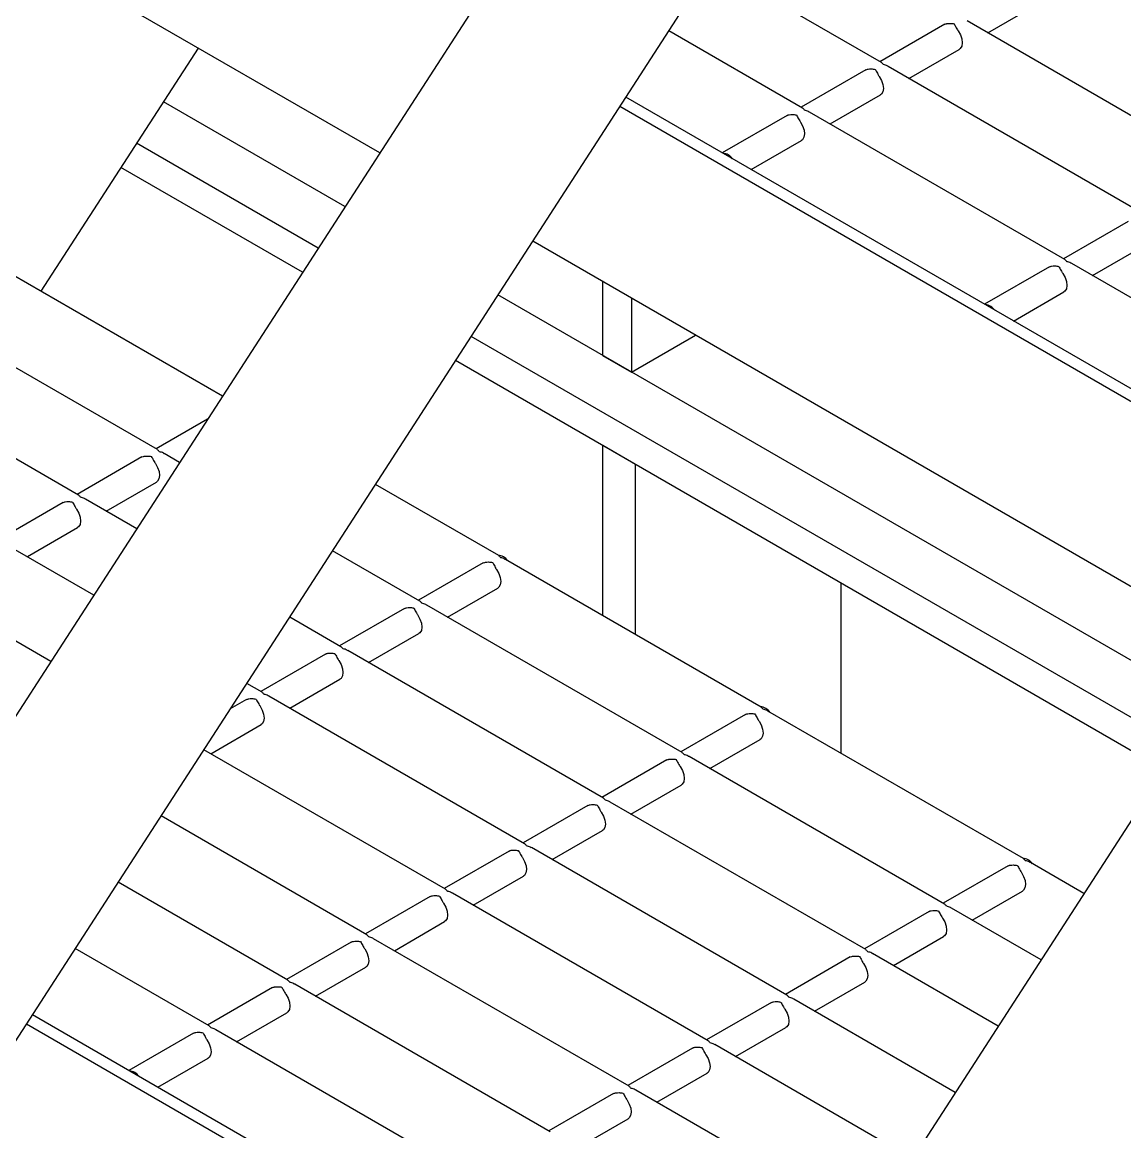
# Model space of a CAD drawing. Header units: millimetres. Extents: x 1293 to 41893, y 1011 to 26911.
# Drawn here: x 36259.9 to 36561.8, y 10211.5 to 10515.3 of the extents above; entities that cross this region are included whole.
import ezdxf

# ---------------------------------------------------------------- set-up
doc = ezdxf.new("R2010")
doc.units = ezdxf.units.MM
doc.header["$LTSCALE"] = 50
doc.layers.add('PASILLOS', color=2, linetype='Continuous')

msp = doc.modelspace()

# ---------------------------------------------------------------- linework, layer by layer
at = {"color": 7, "linetype": 'Continuous', "lineweight": 25}
for p, q in [((36348.3136356, 10464.7882966), (36298.579846, 10493.4990023)), ((36340.9870052, 10453.4595017), (36291.2532155, 10482.1702074)), ((36340.9885433, 10453.46188), (36291.2547536, 10482.1725856)), ((36336.6896177, 10446.8146706), (36286.955828, 10475.5253762)), ((36418.8689101, 10444.2551655), (36418.8689101, 10424.0576036)), ((36584.1819493, 10328.6244175), (36390.2103453, 10440.6018409)), ((36426.7715355, 10439.693077), (36426.7715355, 10419.4955151)), ((36576.8553189, 10317.2956225), (36382.8837149, 10429.273046)), ((36576.856857, 10317.2980008), (36382.885253, 10429.2754243)), ((36426.7715355, 10419.4955151), (36444.2650326, 10429.594296)), ((36418.8689101, 10424.0576036), (36426.7715355, 10419.4955151)), ((36572.5579314, 10310.6507914), (36378.5863274, 10422.6282149)), ((36427.867551, 10394.1787701), (36418.8872949, 10399.3629616)), ((36418.8872949, 10352.8143507), (36418.8872949, 10399.3629616)), ((36427.867551, 10347.6301592), (36427.867551, 10394.1787701)), ((36484.0839543, 10361.7257312), (36484.0839543, 10315.1771204))]:
    msp.add_line(p, q, dxfattribs=at)
at = {"layer": 'PASILLOS', "linetype": 'Continuous', "lineweight": 25}
for p, q in [((37170.2453604, 11735.6994003), (35094.1686555, 8525.5678811)), ((35142.7899983, 8511.7793827), (37204.1287586, 11699.1223698)), ((36957.7569599, 10906.2644023), (36195.805039, 9728.0970102)), ((36357.8249201, 10479.4951108), (36197.0596486, 10572.3029266)), ((36495.188639, 10504.2480642), (36448.7207076, 10531.0734299)), ((36524.3387229, 10512.3531827), (36538.1033317, 10520.2993222)), ((36512.5398631, 10514.7070331), (36494.8055367, 10504.4692244)), ((36512.5398631, 10514.7070331), (36512.8402788, 10514.8344547)), ((36588.6257291, 10475.241084), (36518.6564609, 10515.6334827)), ((36473.5935979, 10491.7815123), (36436.9793972, 10512.9184405)), ((36308.0911305, 10508.2058165), (36265.0355049, 10441.6310986)), ((36502.7436818, 10499.8866308), (36516.5082906, 10507.8327703)), ((36490.944822, 10502.2404813), (36473.2104956, 10492.0026725)), ((36490.944822, 10502.2404813), (36491.2452377, 10502.3679028)), ((36567.030688, 10462.7745321), (36497.0614198, 10503.1669308)), ((36619.2096907, 10382.7860275), (36425.2380867, 10494.763451)), ((36481.1486407, 10487.4200789), (36494.9132495, 10495.3662184)), ((36617.5574899, 10380.2313136), (36423.5858859, 10492.2087371)), ((36545.4356469, 10450.3079802), (36475.4663787, 10490.700379)), ((36469.3497809, 10489.7739294), (36451.6154545, 10479.5361207)), ((36469.3497809, 10489.7739294), (36469.6501966, 10489.901351)), ((36459.5535996, 10474.9535271), (36473.3182084, 10482.8996666)), ((36562.786871, 10460.7669492), (36545.0525446, 10450.5291405)), ((36593.6932339, 10343.3312317), (36399.7216299, 10455.3086551)), ((36552.9906897, 10445.9465468), (36566.7552985, 10453.8926864)), ((36314.7692945, 10412.920393), (36248.6029534, 10451.1174087)), ((36541.1918299, 10448.3003973), (36523.4575035, 10438.0625886)), ((36541.1918299, 10448.3003973), (36541.4922456, 10448.4278189)), ((36617.2776958, 10408.8344481), (36547.3084277, 10449.2268469)), ((36531.3956486, 10433.479995), (36545.1602574, 10441.4261345)), ((36296.9771804, 10398.2584581), (36227.0079123, 10438.6508568)), ((36275.3821393, 10385.7919062), (36205.4128712, 10426.1843049)), ((36310.6943685, 10406.6195427), (36296.5940781, 10398.4796183)), ((36292.7333635, 10396.2508752), (36274.999037, 10386.0130664)), ((36292.7333635, 10396.2508752), (36293.0337792, 10396.3782967)), ((36303.0279841, 10394.7654035), (36298.8499612, 10397.1773247)), ((36282.9371821, 10381.4304728), (36296.7017909, 10389.3766123)), ((36390.4142705, 10369.2514778), (36356.6660042, 10388.7339373)), ((36271.1383224, 10383.7843233), (36253.4039959, 10373.5465146)), ((36271.1383224, 10383.7843233), (36271.4387381, 10383.9117449)), ((36291.2866736, 10376.610414), (36277.2549201, 10384.7107728)), ((36261.342141, 10368.9639209), (36275.1067498, 10376.9100605)), ((36279.5453632, 10358.4554245), (36255.659879, 10372.244221)), ((36368.8192294, 10356.784926), (36344.9246938, 10370.5789478)), ((36386.1704535, 10367.2438949), (36368.4361271, 10357.0060862)), ((36386.1704535, 10367.2438949), (36386.4708692, 10367.3713165)), ((36462.2563195, 10327.7779458), (36392.2870513, 10368.1703445)), ((36267.8040527, 10340.300435), (36234.0648379, 10359.7776691)), ((36376.3742722, 10352.4234926), (36390.138881, 10360.3696321)), ((36364.5754124, 10354.7773431), (36346.841086, 10344.5395344)), ((36364.5754124, 10354.7773431), (36364.8758281, 10354.9047646)), ((36440.6612784, 10315.3113939), (36370.6920102, 10355.7037926)), ((36347.2241883, 10344.3183741), (36333.1833833, 10352.4239583)), ((36354.7792311, 10339.9569407), (36368.5438399, 10347.9030802)), ((36342.9803713, 10342.3107912), (36325.2460449, 10332.0729825)), ((36342.9803713, 10342.3107912), (36343.280787, 10342.4382128)), ((36419.0662373, 10302.844842), (36349.0969691, 10343.2372408)), ((36333.18419, 10327.4903889), (36346.9487988, 10335.4365284)), ((36325.6291472, 10331.8518222), (36321.4420729, 10334.2689688)), ((36321.3853302, 10329.8442393), (36316.9094123, 10327.2603469)), ((36321.3853302, 10329.8442393), (36321.6857459, 10329.9716609)), ((36397.4711962, 10290.3782902), (36327.501928, 10330.7706889)), ((36534.0983684, 10286.3044137), (36464.1291003, 10326.6968124)), ((36311.5891489, 10315.023837), (36325.3537577, 10322.9699765)), ((36458.0125025, 10325.7703629), (36440.2781761, 10315.5325541)), ((36458.0125025, 10325.7703629), (36458.3129182, 10325.8977844)), ((36448.2163212, 10310.9499605), (36461.98093, 10318.8961)), ((36375.8761551, 10277.9117383), (36309.7007624, 10316.1139793)), ((36512.5033273, 10273.8378618), (36442.5340592, 10314.2302606)), ((36436.4174614, 10313.303811), (36418.683135, 10303.0660023)), ((36436.4174614, 10313.303811), (36436.7178771, 10313.4312326)), ((36426.6212801, 10298.4834086), (36440.3858889, 10306.4295482)), ((36490.9082862, 10261.3713099), (36420.9390181, 10301.7637087)), ((36414.8224203, 10300.8372591), (36397.0880939, 10290.5994504)), ((36414.8224203, 10300.8372591), (36415.122836, 10300.9646807)), ((36354.281114, 10265.4451864), (36297.959452, 10297.9589898)), ((36405.026239, 10286.0168568), (36418.7908478, 10293.9629963)), ((36393.2273792, 10288.3707073), (36375.4930528, 10278.1328985)), ((36393.2273792, 10288.3707073), (36393.5277949, 10288.4981288)), ((36469.3132451, 10248.9047581), (36399.343977, 10289.2971568)), ((36529.8545515, 10284.2968308), (36512.120225, 10274.0590221)), ((36529.8545515, 10284.2968308), (36530.1549672, 10284.4242524)), ((36550.6376082, 10276.7565138), (36535.9711492, 10285.2232803)), ((36383.4311979, 10273.5503049), (36397.1958067, 10281.4964444)), ((36332.6860729, 10252.9786346), (36286.2181415, 10279.8040003)), ((36520.0583701, 10269.4764284), (36533.8229789, 10277.4225679)), ((36371.6323381, 10275.9041554), (36353.8980117, 10265.6663467)), ((36371.6323381, 10275.9041554), (36371.9327538, 10276.031577)), ((36447.718204, 10236.4382062), (36377.7489359, 10276.8306049)), ((36508.2595104, 10271.8302789), (36490.5251839, 10261.5924702)), ((36508.2595104, 10271.8302789), (36508.5599261, 10271.9577005)), ((36538.8962978, 10258.6015243), (36514.3761081, 10272.7567285)), ((36361.8361568, 10261.083753), (36375.6007656, 10269.0298926)), ((36350.037297, 10263.4376035), (36332.3029706, 10253.1997948)), ((36350.037297, 10263.4376035), (36350.3377127, 10263.5650251)), ((36426.1231629, 10223.9716543), (36356.1538948, 10264.3640531)), ((36498.4633291, 10257.0098766), (36512.2279378, 10264.9560161)), ((36311.0910318, 10240.5120827), (36274.4768311, 10261.6490108)), ((36486.6644693, 10259.3637271), (36468.9301428, 10249.1259183)), ((36486.6644693, 10259.3637271), (36486.964885, 10259.4911486)), ((36527.1549873, 10240.4465348), (36492.781067, 10260.2901766)), ((36340.2411157, 10248.6172012), (36354.0057245, 10256.5633407)), ((36328.4422559, 10250.9710517), (36310.7079295, 10240.7332429)), ((36328.4422559, 10250.9710517), (36328.7426716, 10251.0984732)), ((36404.5281219, 10211.5051025), (36334.5588537, 10251.8975012)), ((36476.868288, 10244.5433247), (36490.6328967, 10252.4894642)), ((36465.0694282, 10246.8971752), (36465.3698439, 10247.0245967)), ((36515.4136769, 10222.2915453), (36471.1860259, 10247.8236247)), ((36318.6460746, 10236.1506493), (36332.4106834, 10244.0967888)), ((36465.0694282, 10246.8971752), (36447.3351017, 10236.6593665)), ((36455.0549238, 10128.961884), (36261.0833198, 10240.9393075)), ((36456.7071246, 10131.5165979), (36262.7355206, 10243.4940214)), ((36306.8472148, 10238.5044998), (36289.1128884, 10228.2666911)), ((36306.8472148, 10238.5044998), (36307.1476305, 10238.6319214)), ((36382.9330808, 10199.0385506), (36312.9638126, 10239.4309493)), ((36455.2732469, 10232.0767728), (36469.0378556, 10240.0229123)), ((36503.6723664, 10204.1365558), (36449.5909848, 10235.3570729)), ((36443.4743871, 10234.4306233), (36425.7400606, 10224.1928146)), ((36443.4743871, 10234.4306233), (36443.7748028, 10234.5580449)), ((36297.0510335, 10223.6840974), (36310.8156423, 10231.630237)), ((36433.6782058, 10219.610221), (36447.4428145, 10227.5563605)), ((36491.931056, 10185.9815663), (36427.9959437, 10222.890521)), ((36421.879346, 10221.9640715), (36404.1450195, 10211.7262627)), ((36421.879346, 10221.9640715), (36422.1797617, 10222.091493)), ((36412.0831647, 10207.1436691), (36425.8477734, 10215.0898086))]:
    msp.add_line(p, q, dxfattribs=at)
at = {"layer": 'PASILLOS', "linetype": 'Continuous', "lineweight": 25, "flags": 128}
for points in [[(36516.2078749, 10512.8903829), (36516.816158, 10511.8165194), (36517.2027569, 10510.6897883), (36517.3302806, 10509.6191644), (36517.1863953, 10508.7081956), (36516.7850173, 10508.0449886), (36516.5082906, 10507.8327703)], [(36494.6128338, 10500.423831), (36495.2211169, 10499.3499675), (36495.6077158, 10498.2232365), (36495.7352395, 10497.1526126), (36495.5913542, 10496.2416438), (36495.1899762, 10495.5784368), (36494.9132495, 10495.3662184)], [(36473.0177927, 10487.9572792), (36473.6260758, 10486.8834156), (36474.0126747, 10485.7566846), (36474.1401984, 10484.6860607), (36473.9963131, 10483.7750919), (36473.5949351, 10483.1118849), (36473.3182084, 10482.8996666)], [(36544.8598417, 10446.4837471), (36545.4681248, 10445.4098835), (36545.8547237, 10444.2831525), (36545.9822473, 10443.2125286), (36545.8383621, 10442.3015598), (36545.4369841, 10441.6383528), (36545.1602574, 10441.4261345)], [(36296.4013752, 10394.4342249), (36297.0096584, 10393.3603614), (36297.3962572, 10392.2336304), (36297.5237809, 10391.1630064), (36297.3798956, 10390.2520377), (36296.9785177, 10389.5888306), (36296.7017909, 10389.3766123)], [(36274.8063341, 10381.967673), (36275.4146173, 10380.8938095), (36275.8012161, 10379.7670785), (36275.9287398, 10378.6964546), (36275.7848545, 10377.7854858), (36275.3834766, 10377.1222788), (36275.1067498, 10376.9100605)], [(36389.8384653, 10365.4272447), (36390.4467484, 10364.3533812), (36390.8333473, 10363.2266501), (36390.960871, 10362.1560262), (36390.8169857, 10361.2450575), (36390.4156077, 10360.5818504), (36390.138881, 10360.3696321)], [(36368.2434242, 10352.9606928), (36368.8517073, 10351.8868293), (36369.2383062, 10350.7600983), (36369.3658299, 10349.6894744), (36369.2219446, 10348.7785056), (36368.8205666, 10348.1152986), (36368.5438399, 10347.9030802)], [(36346.6483831, 10340.494141), (36347.2566662, 10339.4202774), (36347.6432651, 10338.2935464), (36347.7707888, 10337.2229225), (36347.6269035, 10336.3119537), (36347.2255255, 10335.6487467), (36346.9487988, 10335.4365284)], [(36325.053342, 10328.0275891), (36325.6616251, 10326.9537256), (36326.048224, 10325.8269945), (36326.1757477, 10324.7563706), (36326.0318624, 10323.8454019), (36325.6304844, 10323.1821948), (36325.3537577, 10322.9699765)], [(36461.6805142, 10323.9537126), (36462.2887974, 10322.8798491), (36462.6753962, 10321.7531181), (36462.8029199, 10320.6824941), (36462.6590347, 10319.7715254), (36462.2576567, 10319.1083183), (36461.98093, 10318.8961)], [(36440.0854732, 10311.4871607), (36440.6937563, 10310.4132972), (36441.0803551, 10309.2865662), (36441.2078788, 10308.2159423), (36441.0639936, 10307.3049735), (36440.6626156, 10306.6417665), (36440.3858889, 10306.4295482)], [(36418.4904321, 10299.0206089), (36419.0987152, 10297.9467453), (36419.485314, 10296.8200143), (36419.6128377, 10295.7493904), (36419.4689525, 10294.8384216), (36419.0675745, 10294.1752146), (36418.7908478, 10293.9629963)], [(36396.895391, 10286.554057), (36397.5036741, 10285.4801935), (36397.8902729, 10284.3534625), (36398.0177966, 10283.2828385), (36397.8739114, 10282.3718698), (36397.4725334, 10281.7086627), (36397.1958067, 10281.4964444)], [(36533.5225632, 10282.4801805), (36534.1308464, 10281.406317), (36534.5174452, 10280.279586), (36534.6449689, 10279.2089621), (36534.5010836, 10278.2979933), (36534.0997057, 10277.6347863), (36533.8229789, 10277.4225679)], [(36375.3003499, 10274.0875051), (36375.908633, 10273.0136416), (36376.2952319, 10271.8869106), (36376.4227555, 10270.8162867), (36376.2788703, 10269.9053179), (36375.8774923, 10269.2421109), (36375.6007656, 10269.0298926)], [(36511.9275221, 10270.0136287), (36512.5358053, 10268.9397651), (36512.9224041, 10267.8130341), (36513.0499278, 10266.7424102), (36512.9060425, 10265.8314414), (36512.5046646, 10265.1682344), (36512.2279378, 10264.9560161)], [(36353.7053088, 10261.6209533), (36354.3135919, 10260.5470897), (36354.7001908, 10259.4203587), (36354.8277144, 10258.3497348), (36354.6838292, 10257.438766), (36354.2824512, 10256.775559), (36354.0057245, 10256.5633407)], [(36490.332481, 10257.5470768), (36490.9407642, 10256.4732133), (36491.327363, 10255.3464822), (36491.4548867, 10254.2758583), (36491.3110014, 10253.3648896), (36490.9096235, 10252.7016825), (36490.6328967, 10252.4894642)], [(36332.1102677, 10249.1544014), (36332.7185508, 10248.0805379), (36333.1051497, 10246.9538069), (36333.2326733, 10245.8831829), (36333.0887881, 10244.9722142), (36332.6874101, 10244.3090071), (36332.4106834, 10244.0967888)], [(36468.7374399, 10245.0805249), (36469.3457231, 10244.0066614), (36469.7323219, 10242.8799304), (36469.8598456, 10241.8093065), (36469.7159603, 10240.8983377), (36469.3145824, 10240.2351307), (36469.0378556, 10240.0229123)], [(36310.5152266, 10236.6878495), (36311.1235097, 10235.613986), (36311.5101086, 10234.487255), (36311.6376322, 10233.4166311), (36311.493747, 10232.5056623), (36311.092369, 10231.8424553), (36310.8156423, 10231.630237)], [(36447.1423988, 10232.6139731), (36447.750682, 10231.5401095), (36448.1372808, 10230.4133785), (36448.2648045, 10229.3427546), (36448.1209192, 10228.4317858), (36447.7195413, 10227.7685788), (36447.4428145, 10227.5563605)], [(36425.5473577, 10220.1474212), (36426.1556409, 10219.0735577), (36426.5422397, 10217.9468266), (36426.6697634, 10216.8762027), (36426.5258781, 10215.965234), (36426.1245002, 10215.3020269), (36425.8477734, 10215.0898086)]]:
    msp.add_lwpolyline(points, dxfattribs=at)
at = {"layer": 'PASILLOS', "linetype": 'Continuous', "lineweight": 25}
for centre in [(36451.4552036, 10475.8148047), (36523.2972526, 10434.3412726), (36389.8709173, 10365.7513221), (36461.7129663, 10324.27779), (36533.5550152, 10282.8042579), (36288.9526375, 10224.5453751)]:
    msp.add_arc(centre, 3.6366978, 35.264662608, 84.740713925, dxfattribs=at)
for points, knots in [([(36512.8402788, 10514.8344547), (36512.9369015, 10514.8586918), (36513.2537769, 10514.9381778), (36514.0279176, 10514.9937135), (36514.7179555, 10514.915286), (36515.0814194, 10514.8354221), (36515.0853429, 10514.83456)], [0, 0, 0, 0, 0.1723614537, 0.5652622384, 0.9953071929, 1, 1, 1, 1]), ([(36515.0853429, 10514.83456), (36515.0868414, 10514.8322922), (36515.2744271, 10514.5484072), (36515.5536406, 10514.0205339), (36515.9421576, 10513.2948464), (36516.1420622, 10512.9905602), (36516.2078749, 10512.8903829)], [0, 0, 0, 0, 0.00469712726, 0.58797300742, 0.86435219951, 1, 1, 1, 1]), ([(36491.2452377, 10502.3679028), (36491.3418604, 10502.3921399), (36491.6587358, 10502.4716259), (36492.4328765, 10502.5271616), (36493.1229144, 10502.4487341), (36493.4863783, 10502.3688703), (36493.4903018, 10502.3680082)], [0, 0, 0, 0, 0.1723614537, 0.5652622384, 0.9953071929, 1, 1, 1, 1]), ([(36493.4903018, 10502.3680082), (36493.4918003, 10502.3657403), (36493.679386, 10502.0818553), (36493.9585995, 10501.5539821), (36494.3471165, 10500.8282945), (36494.5470211, 10500.5240083), (36494.6128338, 10500.423831)], [0, 0, 0, 0, 0.00469712726, 0.58797300742, 0.86435219951, 1, 1, 1, 1]), ([(36495.7353658, 10503.664056), (36495.7338676, 10503.6663192), (36495.5595176, 10503.9296801), (36495.3705013, 10504.0809128), (36495.1831093, 10504.2308458)], [0, 0, 0, 0, 0.0085933525, 1, 1, 1, 1]), ([(36497.0439734, 10503.1418146), (36496.967449, 10503.1960285), (36496.5786255, 10503.4714915), (36496.1026779, 10503.5826537), (36495.7392884, 10503.6631867), (36495.7353658, 10503.664056)], [0, 0, 0, 0, 0.19510005657, 0.99131145138, 1, 1, 1, 1]), ([(36469.6501966, 10489.901351), (36469.7468193, 10489.9255881), (36470.0636947, 10490.005074), (36470.8378354, 10490.0606098), (36471.5278733, 10489.9821822), (36471.8913372, 10489.9023184), (36471.8952607, 10489.9014563)], [0, 0, 0, 0, 0.1723614537, 0.5652622384, 0.9953071929, 1, 1, 1, 1]), ([(36474.1403247, 10491.1975042), (36474.1388265, 10491.1997673), (36473.9644765, 10491.4631282), (36473.7754602, 10491.6143609), (36473.5880682, 10491.7642939)], [0, 0, 0, 0, 0.0085933525, 1, 1, 1, 1]), ([(36475.4489323, 10490.6752628), (36475.3724079, 10490.7294766), (36474.9835844, 10491.0049396), (36474.5076368, 10491.1161019), (36474.1442473, 10491.1966349), (36474.1403247, 10491.1975042)], [0, 0, 0, 0, 0.1951000566, 0.9913114514, 1, 1, 1, 1]), ([(36471.8952607, 10489.9014563), (36471.8967592, 10489.8991884), (36472.0843449, 10489.6153034), (36472.3635584, 10489.0874302), (36472.7520754, 10488.3617426), (36472.95198, 10488.0574565), (36473.0177927, 10487.9572792)], [0, 0, 0, 0, 0.0046971273, 0.5879730074, 0.8643521995, 1, 1, 1, 1]), ([(36541.4922456, 10448.4278189), (36541.5888682, 10448.452056), (36541.9057437, 10448.5315419), (36542.6798844, 10448.5870777), (36543.3699223, 10448.5086501), (36543.7333862, 10448.4287863), (36543.7373096, 10448.4279242)], [0, 0, 0, 0, 0.1723614537, 0.5652622384, 0.9953071929, 1, 1, 1, 1]), ([(36543.7373096, 10448.4279242), (36543.7388082, 10448.4256564), (36543.9263939, 10448.1417713), (36544.2056074, 10447.6138981), (36544.5941244, 10446.8882106), (36544.7940289, 10446.5839244), (36544.8598417, 10446.4837471)], [0, 0, 0, 0, 0.00469712726, 0.58797300745, 0.86435219951, 1, 1, 1, 1]), ([(36545.9823737, 10449.7239721), (36545.9808754, 10449.7262353), (36545.8065255, 10449.9895962), (36545.6175092, 10450.1408288), (36545.4301172, 10450.2907619)], [0, 0, 0, 0, 0.0085933525, 1, 1, 1, 1]), ([(36547.2909812, 10449.2017307), (36547.2144569, 10449.2559446), (36546.8256334, 10449.5314075), (36546.3496858, 10449.6425698), (36545.9862963, 10449.7231028), (36545.9823737, 10449.7239721)], [0, 0, 0, 0, 0.1951000566, 0.9913114514, 1, 1, 1, 1]), ([(36293.0337792, 10396.3782967), (36293.1304018, 10396.4025338), (36293.4472772, 10396.4820198), (36294.2214179, 10396.5375555), (36294.9114558, 10396.459128), (36295.2749198, 10396.3792642), (36295.2788432, 10396.3784021)], [0, 0, 0, 0, 0.1723614537, 0.5652622384, 0.9953071929, 1, 1, 1, 1]), ([(36295.2788432, 10396.3784021), (36295.2803418, 10396.3761342), (36295.4679275, 10396.0922492), (36295.747141, 10395.564376), (36296.1356579, 10394.8386884), (36296.3355625, 10394.5344022), (36296.4013752, 10394.4342249)], [0, 0, 0, 0, 0.00469712726, 0.58797300728, 0.8643521995, 1, 1, 1, 1]), ([(36297.5239072, 10397.6744499), (36297.522409, 10397.6767131), (36297.348059, 10397.940074), (36297.1590427, 10398.0913066), (36296.9716507, 10398.2412397)], [0, 0, 0, 0, 0.0085933525, 1, 1, 1, 1]), ([(36298.8325148, 10397.1522085), (36298.7559904, 10397.2064224), (36298.3671669, 10397.4818853), (36297.8912193, 10397.5930476), (36297.5278299, 10397.6735806), (36297.5239072, 10397.6744499)], [0, 0, 0, 0, 0.1951000565, 0.9913114514, 1, 1, 1, 1]), ([(36271.4387381, 10383.9117449), (36271.5353607, 10383.935982), (36271.8522361, 10384.0154679), (36272.6263768, 10384.0710036), (36273.3164147, 10383.9925761), (36273.6798787, 10383.9127123), (36273.6838021, 10383.9118502)], [0, 0, 0, 0, 0.1723614537, 0.5652622384, 0.9953071929, 1, 1, 1, 1]), ([(36273.6838021, 10383.9118502), (36273.6853007, 10383.9095823), (36273.8728864, 10383.6256973), (36274.1520999, 10383.0978241), (36274.5406168, 10382.3721365), (36274.7405214, 10382.0678503), (36274.8063341, 10381.967673)], [0, 0, 0, 0, 0.0046971273, 0.5879730073, 0.8643521995, 1, 1, 1, 1]), ([(36275.9288661, 10385.2078981), (36275.9273679, 10385.2101612), (36275.7530179, 10385.4735221), (36275.5640016, 10385.6247548), (36275.3766096, 10385.7746878)], [0, 0, 0, 0, 0.0085933525, 1, 1, 1, 1]), ([(36277.2374737, 10384.6856566), (36277.1609493, 10384.7398705), (36276.7721258, 10385.0153335), (36276.2961782, 10385.1264957), (36275.9327888, 10385.2070287), (36275.9288661, 10385.2078981)], [0, 0, 0, 0, 0.19510005647, 0.99131145138, 1, 1, 1, 1]), ([(36390.9609973, 10368.6674697), (36390.959499, 10368.6697329), (36390.7851491, 10368.9330938), (36390.5961328, 10369.0843264), (36390.4087408, 10369.2342595)], [0, 0, 0, 0, 0.0085933525, 1, 1, 1, 1]), ([(36392.2696048, 10368.1452283), (36392.1930805, 10368.1994422), (36391.804257, 10368.4749051), (36391.3283094, 10368.5860674), (36390.9649199, 10368.6666004), (36390.9609973, 10368.6674697)], [0, 0, 0, 0, 0.1951000565, 0.9913114514, 1, 1, 1, 1]), ([(36386.4708692, 10367.3713165), (36386.5674918, 10367.3955536), (36386.8843673, 10367.4750396), (36387.658508, 10367.5305753), (36388.3485459, 10367.4521478), (36388.7120098, 10367.3722839), (36388.7159333, 10367.3714218)], [0, 0, 0, 0, 0.1723614537, 0.5652622384, 0.9953071929, 1, 1, 1, 1]), ([(36388.7159333, 10367.3714218), (36388.7174318, 10367.369154), (36388.9050175, 10367.085269), (36389.184231, 10366.5573958), (36389.572748, 10365.8317082), (36389.7726526, 10365.527422), (36389.8384653, 10365.4272447)], [0, 0, 0, 0, 0.0046971273, 0.5879730074, 0.8643521995, 1, 1, 1, 1]), ([(36369.3659562, 10356.2009179), (36369.3644579, 10356.203181), (36369.190108, 10356.4665419), (36369.0010917, 10356.6177746), (36368.8136997, 10356.7677076)], [0, 0, 0, 0, 0.0085933525, 1, 1, 1, 1]), ([(36364.8758281, 10354.9047646), (36364.9724507, 10354.9290017), (36365.2893262, 10355.0084877), (36366.0634669, 10355.0640234), (36366.7535048, 10354.9855959), (36367.1169687, 10354.9057321), (36367.1208922, 10354.90487)], [0, 0, 0, 0, 0.1723614537, 0.56526223839, 0.99530719289, 1, 1, 1, 1]), ([(36367.1208922, 10354.90487), (36367.1223907, 10354.9026021), (36367.3099764, 10354.6187171), (36367.5891899, 10354.0908439), (36367.9777069, 10353.3651563), (36368.1776115, 10353.0608701), (36368.2434242, 10352.9606928)], [0, 0, 0, 0, 0.0046971273, 0.5879730074, 0.8643521995, 1, 1, 1, 1]), ([(36370.6745637, 10355.6786764), (36370.5980394, 10355.7328903), (36370.2092159, 10356.0083533), (36369.7332683, 10356.1195155), (36369.3698788, 10356.2000485), (36369.3659562, 10356.2009179)], [0, 0, 0, 0, 0.1951000565, 0.9913114514, 1, 1, 1, 1]), ([(36347.7709151, 10343.734366), (36347.7694168, 10343.7366291), (36347.5950669, 10343.9999901), (36347.4060506, 10344.1512227), (36347.2186586, 10344.3011558)], [0, 0, 0, 0, 0.0085933525, 1, 1, 1, 1]), ([(36343.280787, 10342.4382128), (36343.3774097, 10342.4624499), (36343.6942851, 10342.5419358), (36344.4684258, 10342.5974716), (36345.1584637, 10342.519044), (36345.5219276, 10342.4391802), (36345.5258511, 10342.4383181)], [0, 0, 0, 0, 0.1723614537, 0.5652622384, 0.9953071929, 1, 1, 1, 1]), ([(36345.5258511, 10342.4383181), (36345.5273496, 10342.4360502), (36345.7149353, 10342.1521652), (36345.9941488, 10341.624292), (36346.3826658, 10340.8986045), (36346.5825704, 10340.5943183), (36346.6483831, 10340.494141)], [0, 0, 0, 0, 0.0046971273, 0.5879730074, 0.8643521995, 1, 1, 1, 1]), ([(36349.0795227, 10343.2121246), (36349.0029983, 10343.2663384), (36348.6141748, 10343.5418014), (36348.1382272, 10343.6529637), (36347.7748377, 10343.7334967), (36347.7709151, 10343.734366)], [0, 0, 0, 0, 0.1951000565, 0.9913114514, 1, 1, 1, 1]), ([(36321.6857459, 10329.9716609), (36321.7823686, 10329.995898), (36322.099244, 10330.075384), (36322.8733847, 10330.1309197), (36323.5634226, 10330.0524922), (36323.9268865, 10329.9726283), (36323.93081, 10329.9717662)], [0, 0, 0, 0, 0.1723614537, 0.5652622384, 0.9953071929, 1, 1, 1, 1]), ([(36323.93081, 10329.9717662), (36323.9323085, 10329.9694984), (36324.1198942, 10329.6856134), (36324.3991077, 10329.1577401), (36324.7876247, 10328.4320526), (36324.9875293, 10328.1277664), (36325.053342, 10328.0275891)], [0, 0, 0, 0, 0.0046971273, 0.5879730074, 0.8643521995, 1, 1, 1, 1]), ([(36326.175874, 10331.2678141), (36326.1743758, 10331.2700773), (36326.0000258, 10331.5334382), (36325.8110095, 10331.6846708), (36325.6236175, 10331.8346039)], [0, 0, 0, 0, 0.0085933525, 1, 1, 1, 1]), ([(36327.4844816, 10330.7455727), (36327.4079572, 10330.7997866), (36327.0191337, 10331.0752495), (36326.5431861, 10331.1864118), (36326.1797966, 10331.2669448), (36326.175874, 10331.2678141)], [0, 0, 0, 0, 0.1951000565, 0.9913114514, 1, 1, 1, 1]), ([(36458.3129182, 10325.8977844), (36458.4095408, 10325.9220215), (36458.7264163, 10326.0015075), (36459.500557, 10326.0570432), (36460.1905948, 10325.9786157), (36460.5540588, 10325.8987519), (36460.5579822, 10325.8978898)], [0, 0, 0, 0, 0.1723614537, 0.5652622384, 0.9953071929, 1, 1, 1, 1]), ([(36462.8030463, 10327.1939376), (36462.801548, 10327.1962008), (36462.627198, 10327.4595617), (36462.4381818, 10327.6107944), (36462.2507897, 10327.7607274)], [0, 0, 0, 0, 0.0085933525, 1, 1, 1, 1]), ([(36464.1116538, 10326.6716962), (36464.0351294, 10326.7259101), (36463.646306, 10327.0013731), (36463.1703583, 10327.1125353), (36462.8069689, 10327.1930683), (36462.8030463, 10327.1939376)], [0, 0, 0, 0, 0.1951000566, 0.9913114514, 1, 1, 1, 1]), ([(36460.5579822, 10325.8978898), (36460.5594808, 10325.8956219), (36460.7470665, 10325.6117369), (36461.02628, 10325.0838637), (36461.4147969, 10324.3581761), (36461.6147015, 10324.0538899), (36461.6805142, 10323.9537126)], [0, 0, 0, 0, 0.00469712726, 0.58797300742, 0.86435219951, 1, 1, 1, 1]), ([(36441.2080052, 10314.7273858), (36441.2065069, 10314.7296489), (36441.0321569, 10314.9930098), (36440.8431407, 10315.1442425), (36440.6557486, 10315.2941755)], [0, 0, 0, 0, 0.0085933525, 1, 1, 1, 1]), ([(36442.5166127, 10314.2051443), (36442.4400883, 10314.2593582), (36442.0512649, 10314.5348212), (36441.5753173, 10314.6459834), (36441.2119278, 10314.7265165), (36441.2080052, 10314.7273858)], [0, 0, 0, 0, 0.1951000566, 0.9913114514, 1, 1, 1, 1]), ([(36436.7178771, 10313.4312326), (36436.8144997, 10313.4554697), (36437.1313752, 10313.5349556), (36437.9055159, 10313.5904914), (36438.5955537, 10313.5120638), (36438.9590177, 10313.4322), (36438.9629411, 10313.4313379)], [0, 0, 0, 0, 0.1723614537, 0.5652622384, 0.9953071929, 1, 1, 1, 1]), ([(36438.9629411, 10313.4313379), (36438.9644397, 10313.42907), (36439.1520254, 10313.145185), (36439.4312389, 10312.6173118), (36439.8197558, 10311.8916242), (36440.0196604, 10311.5873381), (36440.0854732, 10311.4871607)], [0, 0, 0, 0, 0.0046971273, 0.5879730074, 0.8643521995, 1, 1, 1, 1]), ([(36419.6129641, 10302.2608339), (36419.6114658, 10302.2630971), (36419.4371159, 10302.526458), (36419.2480996, 10302.6776906), (36419.0607075, 10302.8276237)], [0, 0, 0, 0, 0.0085933525, 1, 1, 1, 1]), ([(36420.9215716, 10301.7385925), (36420.8450472, 10301.7928064), (36420.4562238, 10302.0682693), (36419.9802762, 10302.1794316), (36419.6168867, 10302.2599646), (36419.6129641, 10302.2608339)], [0, 0, 0, 0, 0.19510005657, 0.99131145138, 1, 1, 1, 1]), ([(36415.122836, 10300.9646807), (36415.2194586, 10300.9889178), (36415.5363341, 10301.0684038), (36416.3104748, 10301.1239395), (36417.0005126, 10301.045512), (36417.3639766, 10300.9656481), (36417.3679, 10300.964786)], [0, 0, 0, 0, 0.1723614537, 0.5652622384, 0.9953071929, 1, 1, 1, 1]), ([(36417.3679, 10300.964786), (36417.3693986, 10300.9625182), (36417.5569843, 10300.6786331), (36417.8361978, 10300.1507599), (36418.2247148, 10299.4250724), (36418.4246193, 10299.1207862), (36418.4904321, 10299.0206089)], [0, 0, 0, 0, 0.0046971273, 0.5879730074, 0.8643521995, 1, 1, 1, 1]), ([(36398.017923, 10289.794282), (36398.0164247, 10289.7965452), (36397.8420748, 10290.0599061), (36397.6530585, 10290.2111388), (36397.4656664, 10290.3610718)], [0, 0, 0, 0, 0.0085933525, 1, 1, 1, 1]), ([(36399.3265305, 10289.2720406), (36399.2500062, 10289.3262545), (36398.8611827, 10289.6017175), (36398.3852351, 10289.7128797), (36398.0218456, 10289.7934127), (36398.017923, 10289.794282)], [0, 0, 0, 0, 0.1951000566, 0.9913114514, 1, 1, 1, 1]), ([(36393.5277949, 10288.4981288), (36393.6244175, 10288.5223659), (36393.941293, 10288.6018519), (36394.7154337, 10288.6573876), (36395.4054716, 10288.5789601), (36395.7689355, 10288.4990963), (36395.7728589, 10288.4982342)], [0, 0, 0, 0, 0.1723614537, 0.5652622384, 0.9953071929, 1, 1, 1, 1]), ([(36395.7728589, 10288.4982342), (36395.7743575, 10288.4959663), (36395.9619432, 10288.2120813), (36396.2411567, 10287.6842081), (36396.6296737, 10286.9585205), (36396.8295782, 10286.6542343), (36396.895391, 10286.554057)], [0, 0, 0, 0, 0.0046971273, 0.5879730074, 0.8643521995, 1, 1, 1, 1]), ([(36530.1549672, 10284.4242524), (36530.2515898, 10284.4484894), (36530.5684652, 10284.5279754), (36531.3426059, 10284.5835111), (36532.0326438, 10284.5050836), (36532.3961078, 10284.4252198), (36532.4000312, 10284.4243577)], [0, 0, 0, 0, 0.1723614537, 0.5652622384, 0.9953071929, 1, 1, 1, 1]), ([(36532.4000312, 10284.4243577), (36532.4015298, 10284.4220898), (36532.5891155, 10284.1382048), (36532.868329, 10283.6103316), (36533.2568459, 10282.884644), (36533.4567505, 10282.5803578), (36533.5225632, 10282.4801805)], [0, 0, 0, 0, 0.0046971273, 0.5879730075, 0.8643521995, 1, 1, 1, 1]), ([(36534.6450952, 10285.7204056), (36534.643597, 10285.7226687), (36534.469247, 10285.9860296), (36534.2802307, 10286.1372623), (36534.0928387, 10286.2871953)], [0, 0, 0, 0, 0.0085933525, 1, 1, 1, 1]), ([(36535.9537028, 10285.1981641), (36535.8771784, 10285.252378), (36535.4883549, 10285.527841), (36535.0124073, 10285.6390032), (36534.6490179, 10285.7195362), (36534.6450952, 10285.7204056)], [0, 0, 0, 0, 0.1951000566, 0.99131145138, 1, 1, 1, 1]), ([(36376.4228819, 10277.3277302), (36376.4213836, 10277.3299933), (36376.2470337, 10277.5933542), (36376.0580174, 10277.7445869), (36375.8706253, 10277.8945199)], [0, 0, 0, 0, 0.0085933525, 1, 1, 1, 1]), ([(36377.7314894, 10276.8054887), (36377.6549651, 10276.8597026), (36377.2661416, 10277.1351656), (36376.790194, 10277.2463278), (36376.4268045, 10277.3268609), (36376.4228819, 10277.3277302)], [0, 0, 0, 0, 0.1951000566, 0.9913114514, 1, 1, 1, 1]), ([(36371.9327538, 10276.031577), (36372.0293764, 10276.0558141), (36372.3462519, 10276.1353), (36373.1203926, 10276.1908357), (36373.8104305, 10276.1124082), (36374.1738944, 10276.0325444), (36374.1778178, 10276.0316823)], [0, 0, 0, 0, 0.17236145372, 0.56526223842, 0.99530719289, 1, 1, 1, 1]), ([(36374.1778178, 10276.0316823), (36374.1793164, 10276.0294144), (36374.3669021, 10275.7455294), (36374.6461156, 10275.2176562), (36375.0346326, 10274.4919686), (36375.2345371, 10274.1876824), (36375.3003499, 10274.0875051)], [0, 0, 0, 0, 0.0046971273, 0.5879730074, 0.8643521995, 1, 1, 1, 1]), ([(36508.5599261, 10271.9577005), (36508.6565487, 10271.9819376), (36508.9734241, 10272.0614235), (36509.7475648, 10272.1169593), (36510.4376027, 10272.0385317), (36510.8010667, 10271.9586679), (36510.8049901, 10271.9578058)], [0, 0, 0, 0, 0.17236145373, 0.56526223843, 0.99530719289, 1, 1, 1, 1]), ([(36510.8049901, 10271.9578058), (36510.8064887, 10271.9555379), (36510.9940744, 10271.6716529), (36511.2732879, 10271.1437797), (36511.6618048, 10270.4180922), (36511.8617094, 10270.113806), (36511.9275221, 10270.0136287)], [0, 0, 0, 0, 0.0046971273, 0.5879730075, 0.8643521995, 1, 1, 1, 1]), ([(36513.0500541, 10273.2538537), (36513.0485559, 10273.2561168), (36512.8742059, 10273.5194778), (36512.6851896, 10273.6707104), (36512.4977976, 10273.8206435)], [0, 0, 0, 0, 0.0085933525, 1, 1, 1, 1]), ([(36514.3586617, 10272.7316123), (36514.2821373, 10272.7858261), (36513.8933138, 10273.0612891), (36513.4173662, 10273.1724514), (36513.0539768, 10273.2529844), (36513.0500541, 10273.2538537)], [0, 0, 0, 0, 0.1951000566, 0.9913114514, 1, 1, 1, 1]), ([(36354.8278408, 10264.8611783), (36354.8263425, 10264.8634415), (36354.6519926, 10265.1268024), (36354.4629763, 10265.278035), (36354.2755843, 10265.4279681)], [0, 0, 0, 0, 0.0085933525, 1, 1, 1, 1]), ([(36350.3377127, 10263.5650251), (36350.4343353, 10263.5892622), (36350.7512108, 10263.6687481), (36351.5253515, 10263.7242839), (36352.2153894, 10263.6458563), (36352.5788533, 10263.5659925), (36352.5827767, 10263.5651304)], [0, 0, 0, 0, 0.1723614537, 0.5652622384, 0.9953071929, 1, 1, 1, 1]), ([(36352.5827767, 10263.5651304), (36352.5842753, 10263.5628626), (36352.771861, 10263.2789775), (36353.0510745, 10262.7511043), (36353.4395915, 10262.0254168), (36353.639496, 10261.7211306), (36353.7053088, 10261.6209533)], [0, 0, 0, 0, 0.0046971273, 0.5879730074, 0.8643521995, 1, 1, 1, 1]), ([(36356.1364483, 10264.3389369), (36356.059924, 10264.3931508), (36355.6711005, 10264.6686137), (36355.1951529, 10264.779776), (36354.8317634, 10264.860309), (36354.8278408, 10264.8611783)], [0, 0, 0, 0, 0.1951000566, 0.9913114514, 1, 1, 1, 1]), ([(36486.964885, 10259.4911486), (36487.0615076, 10259.5153857), (36487.378383, 10259.5948717), (36488.1525237, 10259.6504074), (36488.8425616, 10259.5719799), (36489.2060256, 10259.492116), (36489.209949, 10259.4912539)], [0, 0, 0, 0, 0.1723614537, 0.5652622384, 0.9953071929, 1, 1, 1, 1]), ([(36489.209949, 10259.4912539), (36489.2114476, 10259.4889861), (36489.3990333, 10259.2051011), (36489.6782468, 10258.6772279), (36490.0667637, 10257.9515403), (36490.2666683, 10257.6472541), (36490.332481, 10257.5470768)], [0, 0, 0, 0, 0.0046971273, 0.5879730075, 0.8643521995, 1, 1, 1, 1]), ([(36491.455013, 10260.7873018), (36491.4535148, 10260.789565), (36491.2791648, 10261.0529259), (36491.0901485, 10261.2041585), (36490.9027565, 10261.3540916)], [0, 0, 0, 0, 0.0085933525, 1, 1, 1, 1]), ([(36492.7636206, 10260.2650604), (36492.6870962, 10260.3192743), (36492.2982727, 10260.5947372), (36491.8223251, 10260.7058995), (36491.4589357, 10260.7864325), (36491.455013, 10260.7873018)], [0, 0, 0, 0, 0.1951000566, 0.99131145138, 1, 1, 1, 1]), ([(36328.7426716, 10251.0984732), (36328.8392942, 10251.1227103), (36329.1561697, 10251.2021963), (36329.9303104, 10251.257732), (36330.6203483, 10251.1793045), (36330.9838122, 10251.0994407), (36330.9877356, 10251.0985786)], [0, 0, 0, 0, 0.1723614537, 0.5652622384, 0.9953071929, 1, 1, 1, 1]), ([(36330.9877356, 10251.0985786), (36330.9892342, 10251.0963107), (36331.1768199, 10250.8124257), (36331.4560334, 10250.2845525), (36331.8445504, 10249.5588649), (36332.0444549, 10249.2545787), (36332.1102677, 10249.1544014)], [0, 0, 0, 0, 0.0046971273, 0.5879730074, 0.8643521995, 1, 1, 1, 1]), ([(36333.2327997, 10252.3946264), (36333.2313014, 10252.3968896), (36333.0569515, 10252.6602505), (36332.8679352, 10252.8114831), (36332.6805432, 10252.9614162)], [0, 0, 0, 0, 0.0085933525, 1, 1, 1, 1]), ([(36334.5414072, 10251.872385), (36334.4648829, 10251.9265989), (36334.0760594, 10252.2020618), (36333.6001118, 10252.3132241), (36333.2367223, 10252.3937571), (36333.2327997, 10252.3946264)], [0, 0, 0, 0, 0.1951000566, 0.9913114514, 1, 1, 1, 1]), ([(36465.3698439, 10247.0245967), (36465.4664665, 10247.0488338), (36465.7833419, 10247.1283198), (36466.5574826, 10247.1838555), (36467.2475205, 10247.105428), (36467.6109845, 10247.0255642), (36467.6149079, 10247.0247021)], [0, 0, 0, 0, 0.1723614537, 0.5652622384, 0.9953071929, 1, 1, 1, 1]), ([(36467.6149079, 10247.0247021), (36467.6164065, 10247.0224342), (36467.8039922, 10246.7385492), (36468.0832057, 10246.210676), (36468.4717226, 10245.4849884), (36468.6716272, 10245.1807022), (36468.7374399, 10245.0805249)], [0, 0, 0, 0, 0.0046971273, 0.5879730075, 0.8643521995, 1, 1, 1, 1]), ([(36469.8599719, 10248.32075), (36469.8584737, 10248.3230131), (36469.6841237, 10248.586374), (36469.4951074, 10248.7376067), (36469.3077154, 10248.8875397)], [0, 0, 0, 0, 0.0085933525, 1, 1, 1, 1]), ([(36471.1685795, 10247.7985085), (36471.0920551, 10247.8527224), (36470.7032316, 10248.1281854), (36470.227284, 10248.2393476), (36469.8638946, 10248.3198806), (36469.8599719, 10248.32075)], [0, 0, 0, 0, 0.1951000566, 0.9913114514, 1, 1, 1, 1]), ([(36307.1476305, 10238.6319214), (36307.2442531, 10238.6561585), (36307.5611286, 10238.7356444), (36308.3352693, 10238.7911801), (36309.0253072, 10238.7127526), (36309.3887711, 10238.6328888), (36309.3926946, 10238.6320267)], [0, 0, 0, 0, 0.17236145372, 0.56526223842, 0.99530719289, 1, 1, 1, 1]), ([(36309.3926946, 10238.6320267), (36309.3941931, 10238.6297588), (36309.5817788, 10238.3458738), (36309.8609923, 10237.8180006), (36310.2495093, 10237.092313), (36310.4494138, 10236.7880268), (36310.5152266, 10236.6878495)], [0, 0, 0, 0, 0.0046971273, 0.5879730074, 0.8643521995, 1, 1, 1, 1]), ([(36311.6377586, 10239.9280746), (36311.6362603, 10239.9303377), (36311.4619104, 10240.1936986), (36311.2728941, 10240.3449313), (36311.0855021, 10240.4948643)], [0, 0, 0, 0, 0.0085933525, 1, 1, 1, 1]), ([(36312.9463661, 10239.4058331), (36312.8698418, 10239.460047), (36312.4810183, 10239.73551), (36312.0050707, 10239.8466722), (36311.6416812, 10239.9272052), (36311.6377586, 10239.9280746)], [0, 0, 0, 0, 0.1951000566, 0.9913114514, 1, 1, 1, 1]), ([(36448.2649308, 10235.8541981), (36448.2634326, 10235.8564612), (36448.0890826, 10236.1198222), (36447.9000663, 10236.2710548), (36447.7126743, 10236.4209879)], [0, 0, 0, 0, 0.0085933525, 1, 1, 1, 1]), ([(36449.5735384, 10235.3319567), (36449.497014, 10235.3861705), (36449.1081905, 10235.6616335), (36448.6322429, 10235.7727958), (36448.2688535, 10235.8533288), (36448.2649308, 10235.8541981)], [0, 0, 0, 0, 0.1951000566, 0.9913114514, 1, 1, 1, 1]), ([(36443.7748028, 10234.5580449), (36443.8714254, 10234.582282), (36444.1883008, 10234.6617679), (36444.9624415, 10234.7173037), (36445.6524794, 10234.6388761), (36446.0159434, 10234.5590123), (36446.0198668, 10234.5581502)], [0, 0, 0, 0, 0.1723614537, 0.5652622384, 0.9953071929, 1, 1, 1, 1]), ([(36446.0198668, 10234.5581502), (36446.0213654, 10234.5558823), (36446.2089511, 10234.2719973), (36446.4881646, 10233.7441241), (36446.8766815, 10233.0184366), (36447.0765861, 10232.7141504), (36447.1423988, 10232.6139731)], [0, 0, 0, 0, 0.00469712726, 0.58797300745, 0.86435219951, 1, 1, 1, 1]), ([(36426.6698897, 10223.3876462), (36426.6683915, 10223.3899094), (36426.4940415, 10223.6532703), (36426.3050252, 10223.8045029), (36426.1176332, 10223.954436)], [0, 0, 0, 0, 0.0085933525, 1, 1, 1, 1]), ([(36427.9784973, 10222.8654048), (36427.9019729, 10222.9196187), (36427.5131494, 10223.1950816), (36427.0372018, 10223.3062439), (36426.6738124, 10223.3867769), (36426.6698897, 10223.3876462)], [0, 0, 0, 0, 0.1951000566, 0.99131145138, 1, 1, 1, 1]), ([(36422.1797617, 10222.091493), (36422.2763843, 10222.1157301), (36422.5932597, 10222.1952161), (36423.3674004, 10222.2507518), (36424.0574383, 10222.1723243), (36424.4209023, 10222.0924604), (36424.4248257, 10222.0915983)], [0, 0, 0, 0, 0.1723614537, 0.5652622384, 0.9953071929, 1, 1, 1, 1]), ([(36424.4248257, 10222.0915983), (36424.4263243, 10222.0893305), (36424.61391, 10221.8054455), (36424.8931235, 10221.2775723), (36425.2816404, 10220.5518847), (36425.481545, 10220.2475985), (36425.5473577, 10220.1474212)], [0, 0, 0, 0, 0.00469712726, 0.58797300745, 0.86435219951, 1, 1, 1, 1])]:
    msp.add_open_spline(points, degree=3, knots=knots, dxfattribs=at)

doc.saveas('drawing.dxf')
